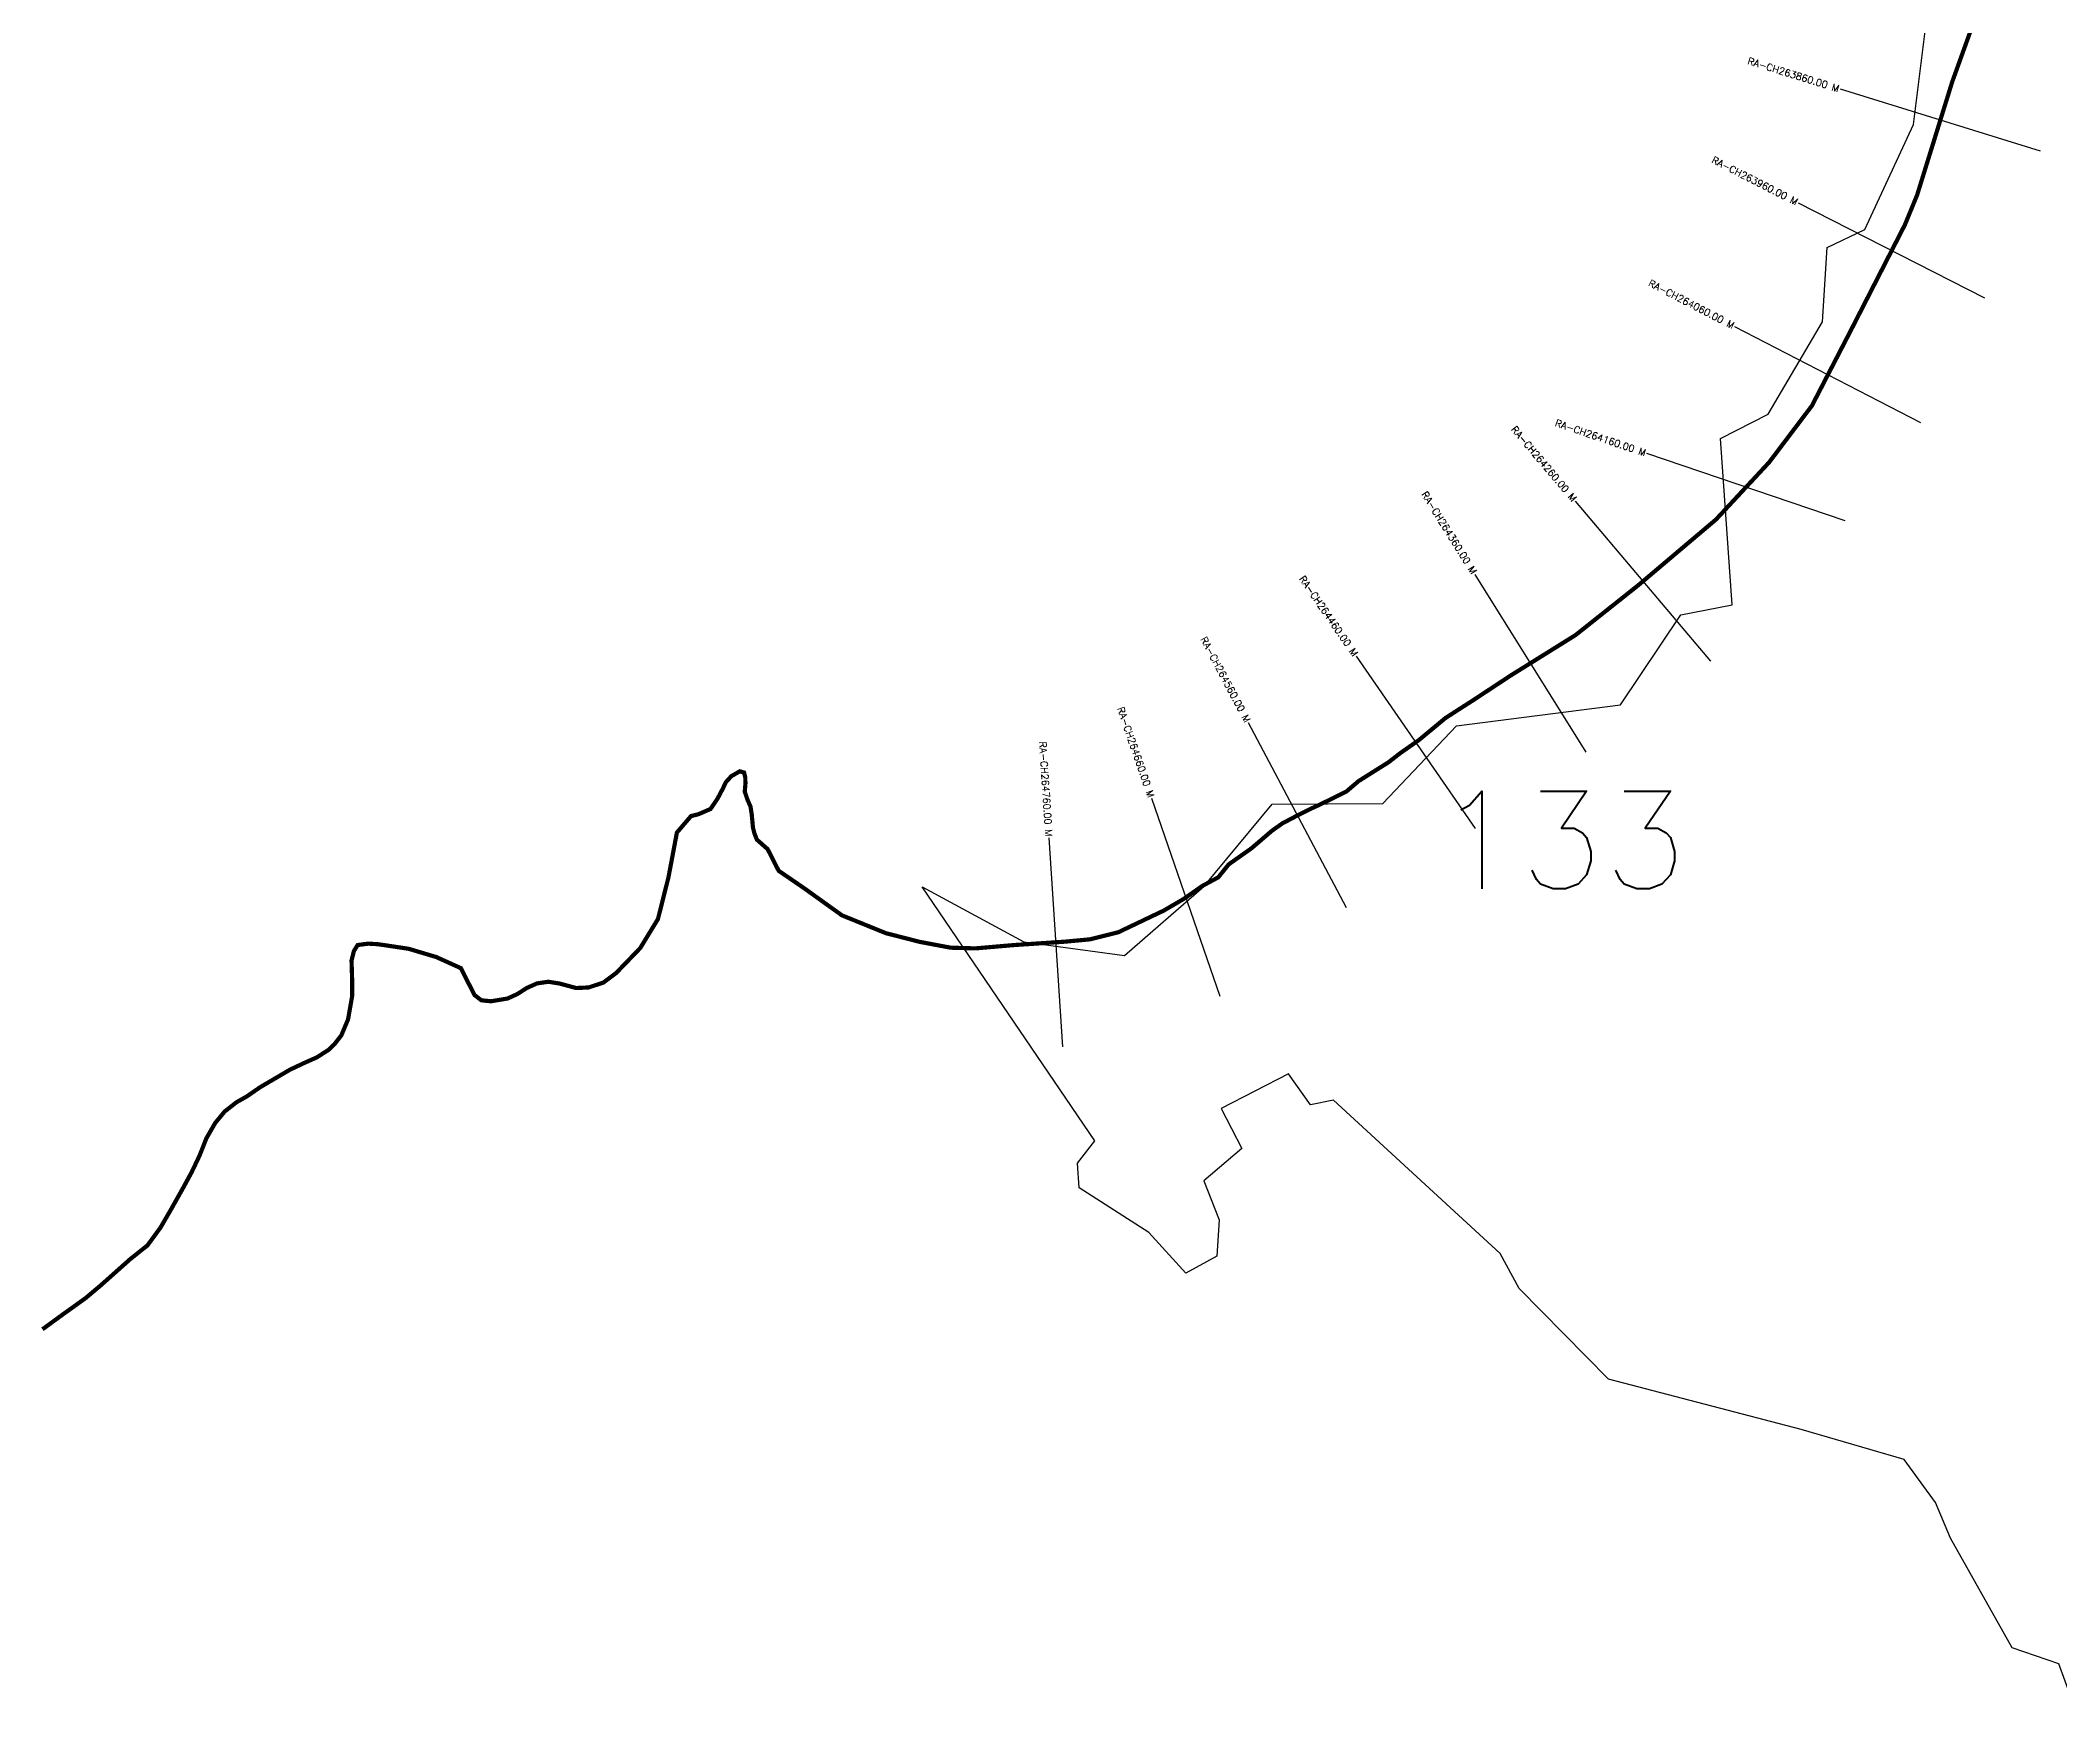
# Model space of a CAD drawing. Header units: metres. Extents: x 279362 to 282130, y 2031996 to 2036872.
# Drawn here: x 279450 to 280897, y 2031996 to 2033184 of the extents above; entities that cross this region are included whole.
import ezdxf
from ezdxf.enums import TextEntityAlignment as Align

# ---------------------------------------------------------------- set-up
doc = ezdxf.new("R2010")
doc.units = ezdxf.units.M
for name, color, linetype in [('CS', 134, 'Continuous'), ('CSMark', 6, 'Continuous'), ('NATURALLY PROTECTED', 3, 'Continuous')]:
    doc.layers.add(name, color=color, linetype=linetype)
doc.styles.get("Standard").update_dxf_attribs({"font": 'simplex.shx'})

msp = doc.modelspace()

# ---------------------------------------------------------------- linework, layer by layer
at = {"color": 6, "flags": 128}
msp.add_lwpolyline([(280905.3, 2031996.2), (280896.3, 2032021.1), (280862.9, 2032032.5), (280818.7, 2032111.2), (280808, 2032136.8), (280785.6, 2032167.4), (280711.8, 2032189.1), (280573.6, 2032225), (280509.6, 2032290), (280496, 2032315.1), (280376.7, 2032425), (280360.3, 2032421.5), (280344.5, 2032443.8), (280296.3, 2032419.1), (280311.1, 2032390.3), (280283.9, 2032367.1), (280294.8, 2032339.1), (280293.2, 2032313.1), (280270.8, 2032301), (280244.5, 2032330.1), (280194.4, 2032362.2), (280193.4, 2032379.9), (280205.8, 2032395.7), (280081.9, 2032577.7), (280154.9, 2032538.3), (280226.9, 2032528.6), (280284, 2032578.3), (280332.8, 2032637), (280412, 2032637.6), (280464.9, 2032693.2), (280582.4, 2032708.2), (280625.6, 2032772.8), (280662.4, 2032779.8), (280653.9, 2032899.1), (280688, 2032916.5), (280726.9, 2032982.7), (280730.4, 2033035.9), (280757.4, 2033048.9), (280792.2, 2033124.1), (280803.1, 2033212)], dxfattribs=at)
at = {"layer": 'CS'}
for p, q in [((280883.1, 2033104.9), (280739.8, 2033149.3)), ((280843.3, 2032999.5), (280709.8, 2033067.7)), ((280797.5, 2032910.2), (280664.3, 2032979.1)), ((280743.3, 2032840.1), (280601.2, 2032888.3)), ((280647, 2032739.6), (280550.1, 2032854.1)), ((280557.6, 2032674.4), (280478.2, 2032801.7)), ((280478.3, 2032619.6), (280393.1, 2032743.1)), ((280386.1, 2032562.8), (280315.8, 2032695.3)), ((280295.4, 2032499.3), (280246.6, 2032641.1)), ((280182.7, 2032463.2), (280172.9, 2032612.9))]:
    msp.add_line(p, q, dxfattribs=at)
at = {"layer": 'NATURALLY PROTECTED', "const_width": 3, "flags": 128}
msp.add_lwpolyline([(280836.5, 2033200.6), (280819.9, 2033154.5), (280794.8, 2033073.5), (280786, 2033052.1), (280747, 2032975.9), (280719.4, 2032922.5), (280688.8, 2032882), (280650.7, 2032841), (280594.9, 2032793.8), (280550.1, 2032758.2), (280503.9, 2032729.4), (280476.1, 2032711.1), (280456.8, 2032698.7), (280437.8, 2032682.9), (280424.5, 2032673.6), (280416, 2032667), (280394.7, 2032653.6), (280385.9, 2032646.1), (280367.5, 2032637), (280361.2, 2032634.1), (280351.7, 2032629.4), (280340.1, 2032623.3), (280332.6, 2032618), (280317.9, 2032605.4), (280301.6, 2032593.9), (280294.1, 2032584.6), (280282.6, 2032578.4), (280269.8, 2032569.4), (280255.1, 2032560.8), (280222.6, 2032545.3), (280202.3, 2032540.2), (280184.1, 2032538.5), (280147.9, 2032536.1), (280120.1, 2032533.7), (280102.4, 2032534.2), (280080.2, 2032538.4), (280056, 2032544.6), (280024.5, 2032557.4), (279997.6, 2032576.7), (279979.2, 2032589.3), (279971.3, 2032604.8), (279963.6, 2032611.6), (279961.8, 2032616.2), (279960.8, 2032620.1), (279960.4, 2032624.4), (279959.9, 2032629.7), (279959, 2032635.4), (279956.9, 2032640.1), (279954.9, 2032646), (279955.4, 2032651.8), (279955.3, 2032656), (279954.4, 2032659.7), (279951.4, 2032660.6), (279945.3, 2032657.1), (279941.4, 2032652.8), (279938.9, 2032647.6), (279935.4, 2032641), (279930.4, 2032633.6), (279921.9, 2032629.9), (279916.4, 2032628.5), (279906.3, 2032616.7), (279900.2, 2032584.4), (279892.7, 2032554.7), (279880, 2032533.9), (279862.8, 2032516.1), (279853.6, 2032509.2), (279843, 2032505.7), (279834.1, 2032505.3), (279822.3, 2032508.5), (279814.2, 2032509.8), (279806, 2032508.6), (279798.7, 2032505.3), (279792, 2032501), (279785, 2032497.8), (279773.1, 2032495.8), (279766.2, 2032496.5), (279761.3, 2032500.3), (279758.4, 2032506.1), (279756.1, 2032510.4), (279751.6, 2032519.5), (279733.9, 2032527.5), (279714.2, 2032533.4), (279702.3, 2032535.2), (279692.1, 2032536.7), (279685.1, 2032537.1), (279677.6, 2032536.1), (279674.9, 2032531.8), (279673.2, 2032525), (279673.6, 2032512.3), (279673.6, 2032499.3), (279670.7, 2032482.8), (279665.9, 2032471.4), (279661, 2032465.1), (279656.9, 2032461.1), (279648.3, 2032455.6), (279639.5, 2032451.7), (279629.1, 2032446.8), (279607.5, 2032434.1), (279598.3, 2032427.7), (279590.7, 2032423.4), (279582.3, 2032416.8), (279575.6, 2032408.7), (279569.2, 2032397.6), (279564.4, 2032385.4), (279558.7, 2032373.4), (279552.5, 2032362), (279543.5, 2032346), (279536.3, 2032333.6), (279527, 2032320.9), (279514.7, 2032311.1), (279493.8, 2032292.5), (279482.8, 2032283.2), (279466.6, 2032271.6), (279454.4, 2032262.7), (279451.8, 2032260.8)], dxfattribs=at)

# ---------------------------------------------------------------- texts
at = {"insert": (280450, 2032646.4), "char_height": 70, "attachment_point": 1}
msp.add_mtext_dynamic_manual_height_columns('133', width=95.172, gutter_width=1, heights=[0], dxfattribs=at)
at = {"layer": 'CSMark'}
for s, rotation, p in [('RA-CH263860.00 M', 342.7804, (280738.8, 2033149.6)), ('RA-CH263960.00 M', 332.95, (280708.9, 2033068.2)), ('RA-CH264060.00 M', 332.636, (280663.4, 2032979.6)), ('RA-CH264260.00 M', 310.2192, (280549.5, 2032854.9)), ('RA-CH264160.00 M', 341.2723, (280600.3, 2032888.6)), ('RA-CH264360.00 M', 301.9548, (280477.6, 2032802.6)), ('RA-CH264460.00 M', 304.6209, (280392.5, 2032743.9)), ('RA-CH264560.00 M', 297.9465, (280315.3, 2032696.2)), ('RA-CH264660.00 M', 288.9987, (280246.2, 2032642)), ('RA-CH264760.00 M', 273.7275, (280172.8, 2032613.9))]:
    msp.add_text(s, height=5, rotation=rotation, dxfattribs=at).set_placement(p, align=Align.MIDDLE_RIGHT)

doc.saveas('drawing.dxf')
